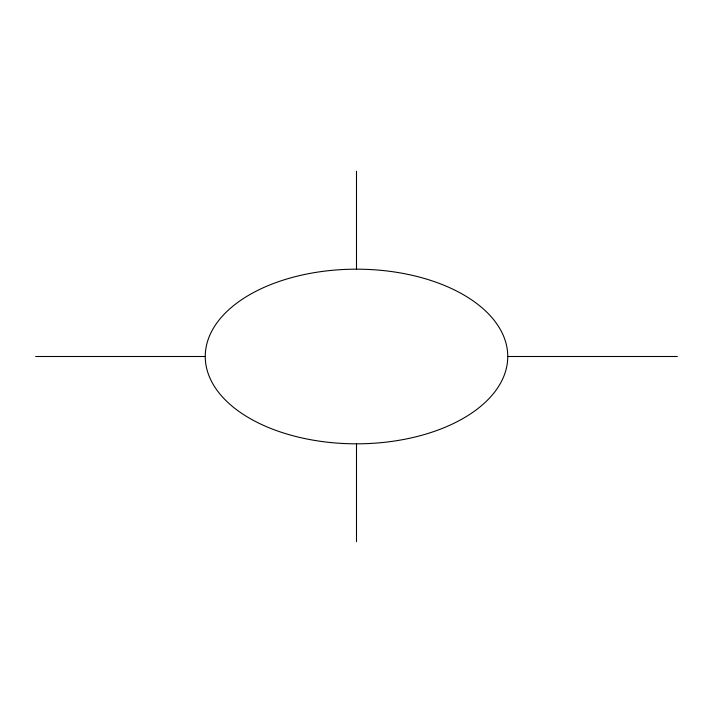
<?xml version="1.0" encoding="UTF-8"?>
<svg xmlns="http://www.w3.org/2000/svg" width="713" height="713" viewBox="0 0 713 713"><rect width="100%" height="100%" fill="white"/><g stroke="black" fill="none" stroke-linecap="round" stroke-linejoin="round"><path stroke-width="1.07" d="M35.65 356.5L205.246 356.5M507.754 356.5A151.254 87.325 0 0 0 280.877 280.877A151.254 87.325 0 0 0 280.877 432.123A151.254 87.325 0 0 0 507.754 356.5L677.35 356.5M356.5 171.263L356.5 269.175M356.5 443.825L356.5 541.737"/></g></svg>
